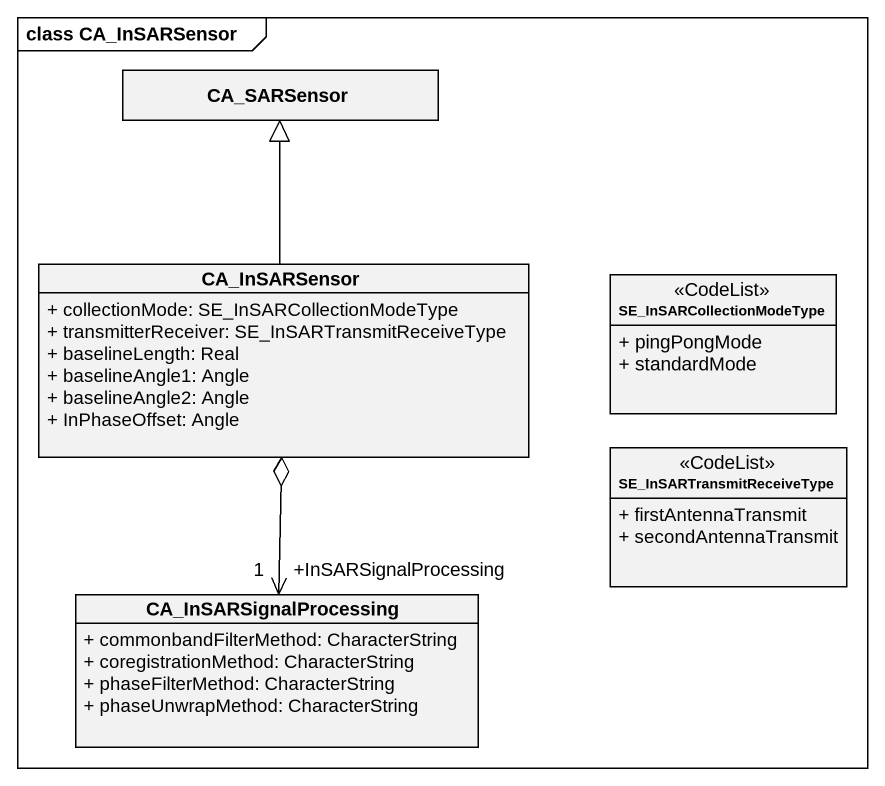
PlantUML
@startuml
mainframe class CA_InSARSensor
hide circle
hide empty members
skinparam classAttributeIconSize 0
class CA_SARSensor
class CA_InSARSensor {
  + collectionMode: SE_InSARCollectionModeType
  + transmitterReceiver: SE_InSARTransmitReceiveType
  + baselineLength: Real
  + baselineAngle1: Angle
  + baselineAngle2: Angle
  + InPhaseOffset: Angle
}
class SE_InSARCollectionModeType <<CodeList>> {
  + pingPongMode
  + standardMode
}
class SE_InSARTransmitReceiveType <<CodeList>> {
  + firstAntennaTransmit
  + secondAntennaTransmit
}
class CA_InSARSignalProcessing {
  + commonbandFilterMethod: CharacterString
  + coregistrationMethod: CharacterString
  + phaseFilterMethod: CharacterString
  + phaseUnwrapMethod: CharacterString
}
CA_InSARSensor -up-|> CA_SARSensor
CA_InSARSignalProcessing "+InSARSignalProcessing\n1" <-up-o CA_InSARSensor
@enduml
